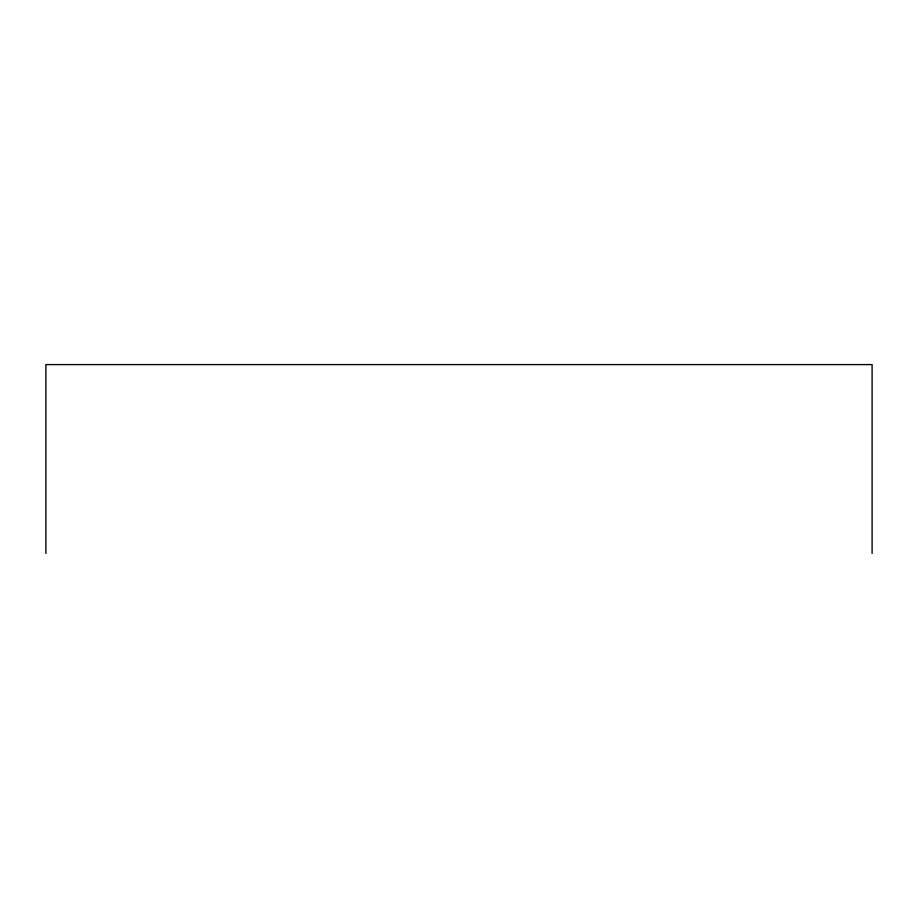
<?xml version="1.0" encoding="UTF-8"?>
<svg xmlns="http://www.w3.org/2000/svg" width="918" height="918" viewBox="0 0 918 918"><rect width="100%" height="100%" fill="white"/><g stroke="black" fill="none" stroke-linecap="round" stroke-linejoin="round"><path stroke-width="1.38" d="M872.1 553.405L872.1 364.595L45.9 364.595L45.9 553.405"/></g></svg>
